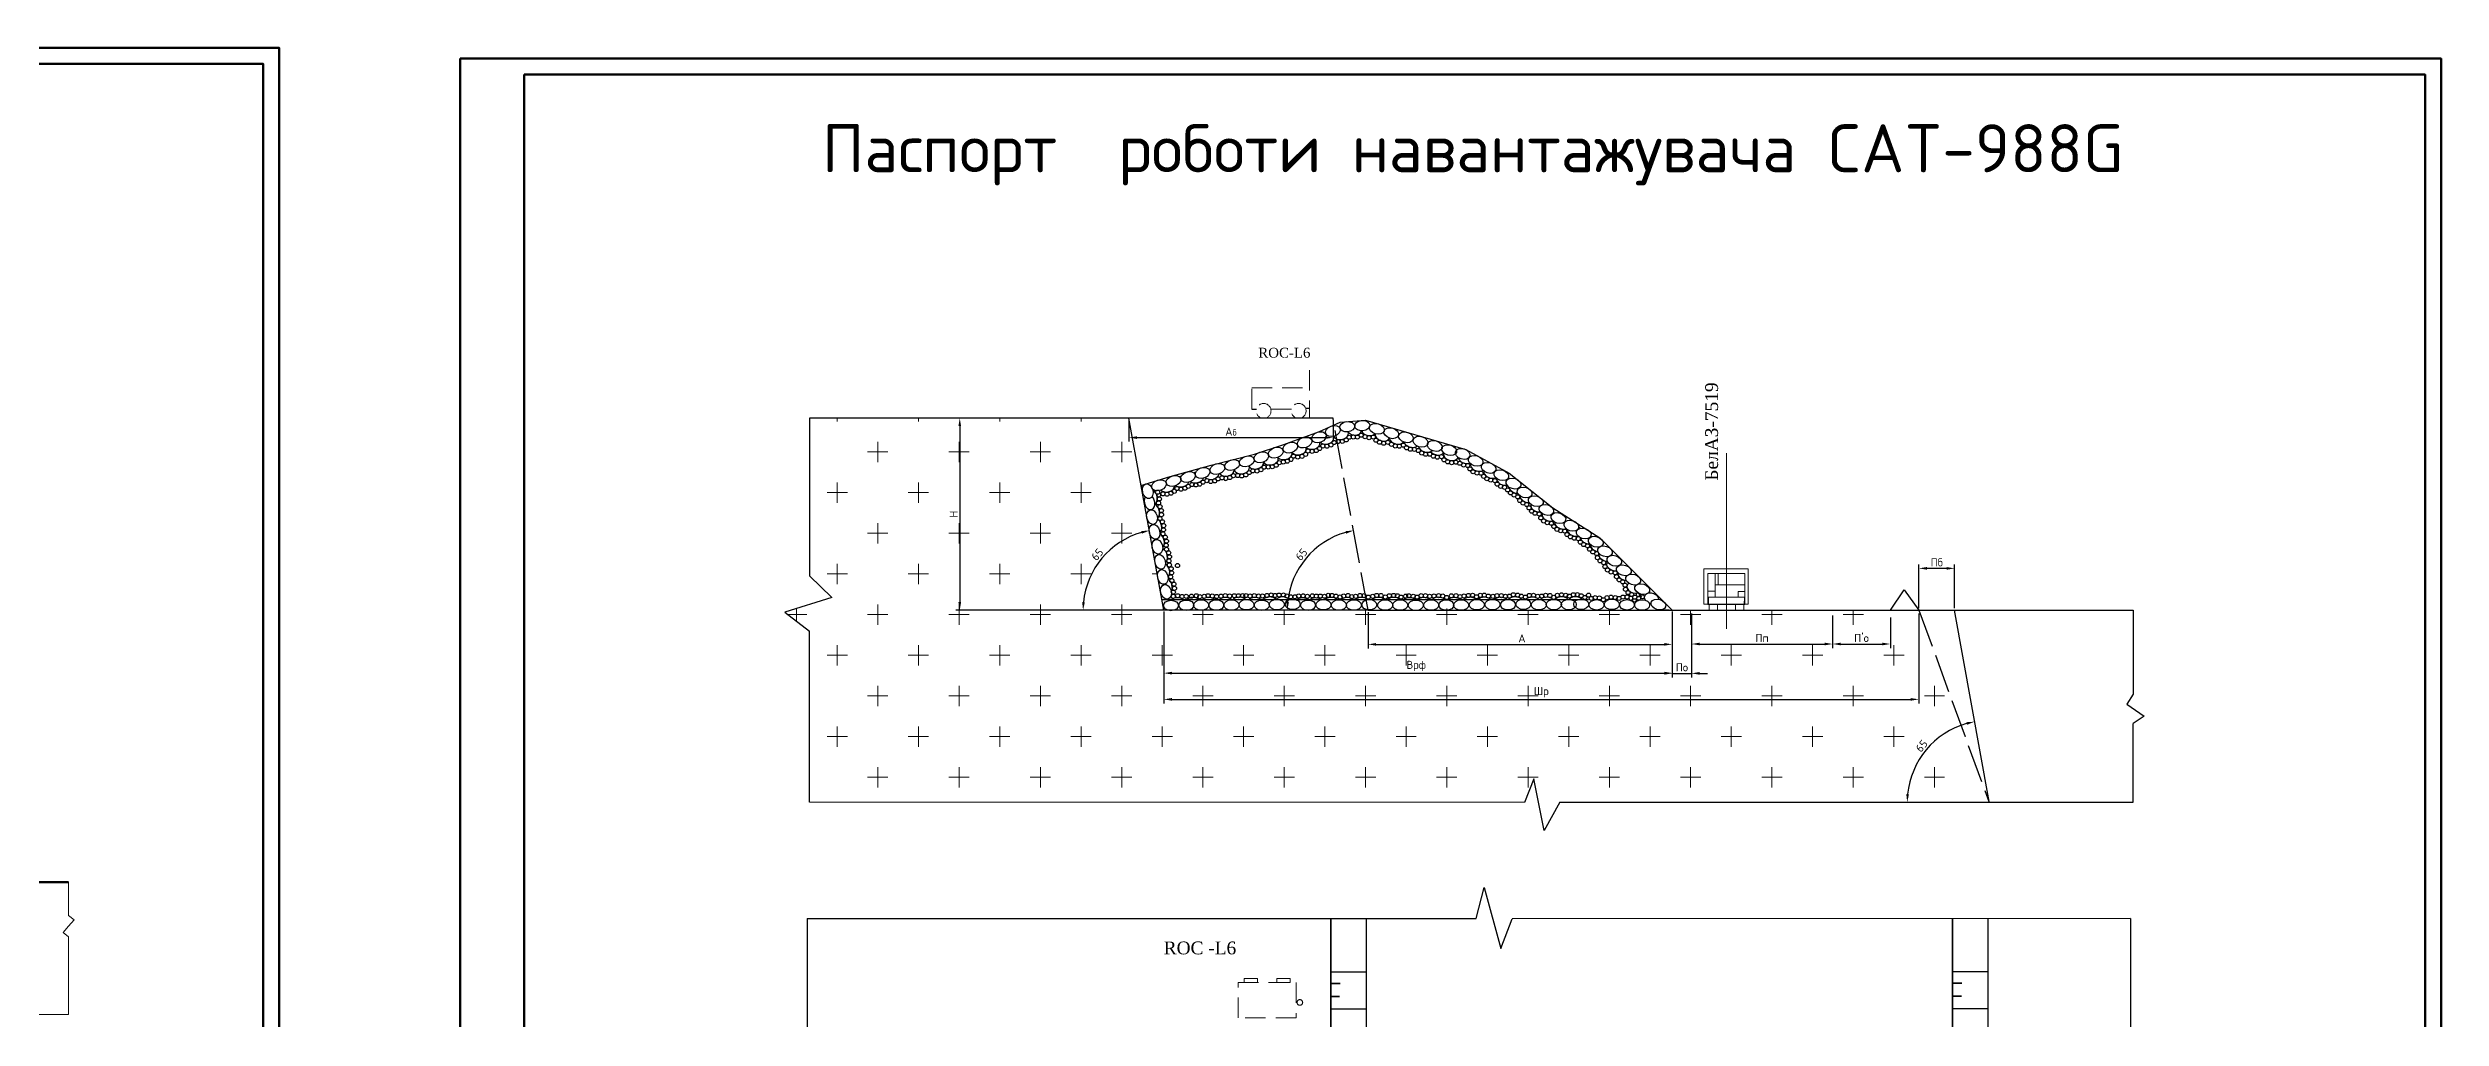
# Model space of a CAD drawing. Header units: millimetres. Extents: x 1400 to 4853, y -623 to 1865.
# Drawn here: x 3700 to 4447, y -71 to 231 of the extents above; entities that cross this region are included whole.
import ezdxf

# ---------------------------------------------------------------- set-up
doc = ezdxf.new("R2010")
doc.units = ezdxf.units.MM
doc.linetypes.add('ACAD_ISO02W100', pattern=[15, 12, -3])
doc.linetypes.add('BORDER2', pattern=[22.225, 6.35, -3.175, 6.35, -3.175, 0, -3.175])
doc.styles.get("Standard").update_dxf_attribs({"font": 'isocpeur.ttf'})
doc.styles.add('стиль2', font='isocteur.ttf')
doc.dimstyles.new('ISO-25', dxfattribs={"dimtxt": 2.5, "dimasz": 2.5, "dimexe": 1.25, "dimexo": 0.625, "dimtad": 1, "dimtxsty": 'Standard', "dimcen": 2.5, "dimadec": 0, "dimazin": 0, "dimtfac": 1, "dimtmove": 0, "dimatfit": 3, "dimfxl": 1, "dimarcsym": 0})

# ---------------------------------------------------------------- blocks, each defined once
blk = doc.blocks.new('*D103')
at = {"color": 0, "lineweight": -2, "transparency": 16777216}
blk.add_line((4111.49, 55.93), (4085.59, 55.93), dxfattribs=at)
blk.add_arc((4112.12, 55.93), 25.28, 106.04663, 174.32436, dxfattribs=at)
at = {"color": 0, "transparency": 16777216}
for points in [[(4105.04, 80.62), (4105.23, 79.81), (4107.57, 80.79)], [(4087.38, 58.4), (4086.55, 58.45), (4086.84, 55.93)]]:
    blk.add_solid(points, dxfattribs=at)
at = {"layer": 'Defpoints', "color": 0, "transparency": 16777216}
for p in [(4101.14, 115.88), (4096.94, 76.13), (4112.12, 55.93), (4112.12, 55.93), (4351.18, 55.9)]:
    blk.add_point(p, dxfattribs=at)
at = {"color": 0, "transparency": 16777216, "insert": (4091.26, 73.31), "char_height": 2.5, "attachment_point": 5, "rotation": 50.1855}
blk.add_mtext('65', dxfattribs=at)
blk = doc.blocks.new('*D104')
at = {"color": 0, "lineweight": -2, "transparency": 16777216}
blk.add_line((4047.7, 55.93), (4021.79, 55.93), dxfattribs=at)
blk.add_arc((4048.32, 55.93), 25.28, 106.04663, 174.33061, dxfattribs=at)
at = {"color": 0, "transparency": 16777216}
for points in [[(4041.24, 80.63), (4041.43, 79.82), (4043.77, 80.79)], [(4023.58, 58.41), (4022.75, 58.45), (4023.04, 55.93)]]:
    blk.add_solid(points, dxfattribs=at)
at = {"layer": 'Defpoints', "color": 0, "transparency": 16777216}
for p in [(4037.34, 115.89), (4033.14, 76.14), (4048.32, 55.93), (4048.32, 55.93), (4287.52, 55.93)]:
    blk.add_point(p, dxfattribs=at)
at = {"color": 0, "transparency": 16777216, "insert": (4027.46, 73.32), "char_height": 2.5, "attachment_point": 5, "rotation": 50.18862}
blk.add_mtext('65', dxfattribs=at)
blk = doc.blocks.new('*D96')
at = {"color": 0, "lineweight": -2, "transparency": 16777216}
for p, q in [((4284.22, 56.56), (4284.22, 70.23)), ((4292.88, 68.98), (4286.72, 68.98)), ((4295.38, 56.52), (4295.38, 70.23))]:
    blk.add_line(p, q, dxfattribs=at)
at = {"color": 0, "transparency": 16777216}
for points in [[(4286.72, 69.4), (4286.72, 68.56), (4284.22, 68.98)], [(4292.88, 69.4), (4292.88, 68.56), (4295.38, 68.98)]]:
    blk.add_solid(points, dxfattribs=at)
at = {"layer": 'Defpoints', "color": 0, "transparency": 16777216}
for p in [(4284.22, 68.98), (4284.22, 55.93), (4295.38, 55.9)]:
    blk.add_point(p, dxfattribs=at)
at = {"color": 0, "transparency": 16777216, "insert": (4289.8, 70.85), "char_height": 2.5, "attachment_point": 5}
blk.add_mtext('Пб', dxfattribs=at)
blk = doc.blocks.new('*D105')
at = {"color": 0, "lineweight": -2, "transparency": 16777216}
blk.add_arc((4306.11, -4.03), 25.54, 105.8432, 174.40465, dxfattribs=at)
at = {"color": 0, "transparency": 16777216}
for points in [[(4299.04, 20.94), (4299.23, 20.13), (4301.57, 21.1)], [(4281.11, -1.56), (4280.28, -1.52), (4280.57, -4.04)]]:
    blk.add_solid(points, dxfattribs=at)
at = {"layer": 'Defpoints', "color": 0, "transparency": 16777216}
for p in [(4295.29, 55.9), (4290.8, 16.41), (4172.05, -4.07), (4306.07, -3.84), (4351.21, -4.02)]:
    blk.add_point(p, dxfattribs=at)
at = {"color": 0, "transparency": 16777216, "insert": (4285.07, 13.54), "char_height": 2.5, "attachment_point": 5, "rotation": 50.12392}
blk.add_mtext('65', dxfattribs=at)
blk = doc.blocks.new('*D106')
at = {"color": 0, "lineweight": -2, "transparency": 16777216}
for p, q in [((4036.72, 115.88), (3983.25, 115.88)), ((3984.5, 113.38), (3984.5, 58.43)), ((4036.72, 55.93), (3983.25, 55.93))]:
    blk.add_line(p, q, dxfattribs=at)
at = {"color": 0, "transparency": 16777216}
for points in [[(3984.09, 113.38), (3984.92, 113.38), (3984.5, 115.88)], [(3984.09, 58.43), (3984.92, 58.43), (3984.5, 55.93)]]:
    blk.add_solid(points, dxfattribs=at)
at = {"layer": 'Defpoints', "color": 0, "transparency": 16777216}
for p in [(4037.34, 115.88), (3984.5, 55.93), (4037.34, 55.93)]:
    blk.add_point(p, dxfattribs=at)
at = {"color": 0, "transparency": 16777216, "insert": (3982.63, 85.91), "char_height": 2.5, "attachment_point": 5, "rotation": 90}
blk.add_mtext('H', dxfattribs=at)
blk = doc.blocks.new('*D97')
at = {"color": 0, "lineweight": -2, "transparency": 16777216}
for p, q in [((4048.29, 55.53), (4048.29, 35.02)), ((4207.16, 55.53), (4207.16, 35.02)), ((4050.79, 36.27), (4204.66, 36.27))]:
    blk.add_line(p, q, dxfattribs=at)
at = {"color": 0, "transparency": 16777216}
for points in [[(4050.79, 36.69), (4050.79, 35.85), (4048.29, 36.27)], [(4204.66, 36.69), (4204.66, 35.85), (4207.16, 36.27)]]:
    blk.add_solid(points, dxfattribs=at)
at = {"layer": 'Defpoints', "color": 0, "transparency": 16777216}
for p in [(4048.29, 56.16), (4207.16, 56.15), (4207.16, 36.27)]:
    blk.add_point(p, dxfattribs=at)
at = {"color": 0, "transparency": 16777216, "insert": (4127.12, 38.52), "char_height": 2.5, "attachment_point": 5}
blk.add_mtext('Врф', dxfattribs=at)
blk = doc.blocks.new('*D98')
at = {"color": 0, "lineweight": -2, "transparency": 16777216}
for p, q in [((4112.12, 55.3), (4112.12, 44)), ((4207.16, 55.53), (4207.16, 44)), ((4114.62, 45.25), (4204.66, 45.25))]:
    blk.add_line(p, q, dxfattribs=at)
at = {"color": 0, "transparency": 16777216}
for points in [[(4114.62, 45.67), (4114.62, 44.84), (4112.12, 45.25)], [(4204.66, 45.67), (4204.66, 44.84), (4207.16, 45.25)]]:
    blk.add_solid(points, dxfattribs=at)
at = {"layer": 'Defpoints', "color": 0, "transparency": 16777216}
for p in [(4112.12, 55.93), (4207.16, 56.15), (4207.16, 45.25)]:
    blk.add_point(p, dxfattribs=at)
at = {"color": 0, "transparency": 16777216, "insert": (4160.18, 47.13), "char_height": 2.5, "attachment_point": 5}
blk.add_mtext('А', dxfattribs=at)
blk = doc.blocks.new('*D99')
at = {"color": 0, "lineweight": -2, "transparency": 16777216}
for p, q in [((4207.16, 54.9), (4207.16, 34.95)), ((4213.17, 54.9), (4213.17, 34.95)), ((4204.66, 36.2), (4202.16, 36.2)), ((4207.16, 36.2), (4213.17, 36.2)), ((4215.67, 36.2), (4218.17, 36.2))]:
    blk.add_line(p, q, dxfattribs=at)
at = {"color": 0, "transparency": 16777216}
for points in [[(4204.66, 36.62), (4204.66, 35.78), (4207.16, 36.2)], [(4215.67, 36.62), (4215.67, 35.78), (4213.17, 36.2)]]:
    blk.add_solid(points, dxfattribs=at)
at = {"layer": 'Defpoints', "color": 0, "transparency": 16777216}
for p in [(4207.16, 55.53), (4213.17, 55.53), (4213.17, 36.2)]:
    blk.add_point(p, dxfattribs=at)
at = {"color": 0, "transparency": 16777216, "insert": (4210.16, 38.08), "char_height": 2.5, "attachment_point": 5}
blk.add_mtext('По', dxfattribs=at)
blk = doc.blocks.new('*D100')
at = {"color": 0, "lineweight": -2, "transparency": 16777216}
for p, q in [((4213.17, 54.28), (4213.17, 44.11)), ((4257.24, 54.28), (4257.24, 44.11)), ((4215.67, 45.36), (4254.74, 45.36))]:
    blk.add_line(p, q, dxfattribs=at)
at = {"color": 0, "transparency": 16777216}
for points in [[(4215.67, 45.78), (4215.67, 44.95), (4213.17, 45.36)], [(4254.74, 45.78), (4254.74, 44.95), (4257.24, 45.36)]]:
    blk.add_solid(points, dxfattribs=at)
at = {"layer": 'Defpoints', "color": 0, "transparency": 16777216}
for p in [(4213.17, 54.9), (4257.24, 54.9), (4257.24, 45.36)]:
    blk.add_point(p, dxfattribs=at)
at = {"color": 0, "transparency": 16777216, "insert": (4235.2, 47.24), "char_height": 2.5, "attachment_point": 5}
blk.add_mtext('Пп', dxfattribs=at)
blk = doc.blocks.new('*D101')
at = {"color": 0, "lineweight": -2, "transparency": 16777216}
for p, q in [((4257.24, 53.65), (4257.24, 44.11)), ((4275.31, 53.65), (4275.31, 44.11)), ((4259.74, 45.36), (4272.81, 45.36))]:
    blk.add_line(p, q, dxfattribs=at)
at = {"color": 0, "transparency": 16777216}
for points in [[(4259.74, 45.78), (4259.74, 44.95), (4257.24, 45.36)], [(4272.81, 45.78), (4272.81, 44.95), (4275.31, 45.36)]]:
    blk.add_solid(points, dxfattribs=at)
at = {"layer": 'Defpoints', "color": 0, "transparency": 16777216}
for p in [(4257.24, 54.28), (4275.31, 54.28), (4275.31, 45.36)]:
    blk.add_point(p, dxfattribs=at)
at = {"color": 0, "transparency": 16777216, "insert": (4266.28, 47.24), "char_height": 2.5, "attachment_point": 5}
blk.add_mtext("П'о", dxfattribs=at)
blk = doc.blocks.new('*D102')
at = {"color": 0, "lineweight": -2, "transparency": 16777216}
for p, q in [((4048.29, 54.91), (4048.29, 26.83)), ((4284.16, 54.91), (4284.16, 26.83)), ((4050.79, 28.08), (4281.66, 28.08))]:
    blk.add_line(p, q, dxfattribs=at)
at = {"color": 0, "transparency": 16777216}
for points in [[(4050.79, 28.49), (4050.79, 27.66), (4048.29, 28.08)], [(4281.66, 28.49), (4281.66, 27.66), (4284.16, 28.08)]]:
    blk.add_solid(points, dxfattribs=at)
at = {"layer": 'Defpoints', "color": 0, "transparency": 16777216}
for p in [(4048.29, 55.53), (4284.16, 55.53), (4284.16, 28.08)]:
    blk.add_point(p, dxfattribs=at)
at = {"color": 0, "transparency": 16777216, "insert": (4166.22, 30.33), "char_height": 2.5, "attachment_point": 5}
blk.add_mtext('Шр', dxfattribs=at)
blk = doc.blocks.new('*D107')
at = {"color": 0, "lineweight": -2, "transparency": 16777216}
for p, q in [((4037.34, 115.26), (4037.34, 108.56)), ((4101.14, 115.26), (4101.14, 108.56)), ((4039.84, 109.81), (4098.64, 109.81))]:
    blk.add_line(p, q, dxfattribs=at)
at = {"color": 0, "transparency": 16777216}
for points in [[(4039.84, 110.22), (4039.84, 109.39), (4037.34, 109.81)], [(4098.64, 110.22), (4098.64, 109.39), (4101.14, 109.81)]]:
    blk.add_solid(points, dxfattribs=at)
at = {"layer": 'Defpoints', "color": 0, "transparency": 16777216}
for p in [(4037.34, 115.88), (4101.14, 115.88), (4101.14, 109.81)]:
    blk.add_point(p, dxfattribs=at)
at = {"color": 0, "transparency": 16777216, "insert": (4069.24, 111.68), "char_height": 2.5, "attachment_point": 5}
blk.add_mtext('А{\\H0.8x;б}', dxfattribs=at)

msp = doc.modelspace()

# ---------------------------------------------------------------- hatches: boundary and pattern name
at = {"lineweight": 9}
h = msp.add_hatch(dxfattribs=at)
h.set_pattern_fill('CROSS', color=256, scale=2)
h.set_pattern_definition([(0, (107.61, -974.17), (12.7, 12.7), [6.35, -19.05]), (90, (110.786, -977.345), (-12.7, 12.7), [6.35, -19.05])])
edge = h.paths.add_edge_path()
edge.add_line((4284.214, 55.9064), (4207.1599, 55.9148))
edge.add_line((4207.1599, 55.9148), (4207.1599, 55.9148))
edge.add_line((4207.1599, 55.9148), (4206.1863, 55.9149))
edge.add_line((4206.1863, 55.9149), (4141.5044, 55.9219))
edge.add_ellipse((4141.2006, 57.5323), major_axis=(2.3626, 0), ratio=0.68731406, start_angle=262.5930817, end_angle=277.3887267, ccw=False)
edge.add_ellipse((4141.2006, 57.5323), major_axis=(2.3626, 0), ratio=0.68731406, start_angle=190.1407328, end_angle=262.5930817)
edge.add_line((4140.8961, 55.922), (4136.8587, 55.9224))
edge.add_ellipse((4136.5492, 57.5323), major_axis=(2.3626, 0), ratio=0.68731406, start_angle=262.4552792, end_angle=277.5265291, ccw=False)
edge.add_ellipse((4136.5492, 57.5323), major_axis=(2.3626, 0), ratio=0.68731406, start_angle=97.0755595, end_angle=262.4552792)
edge.add_line((4136.239, 55.9225), (4132.139, 55.923))
edge.add_ellipse((4131.8239, 57.5323), major_axis=(2.3626, 0), ratio=0.68731406, start_angle=262.3178081, end_angle=277.6640002, ccw=False)
edge.add_ellipse((4131.8239, 57.5323), major_axis=(2.3626, 0), ratio=0.68731406, start_angle=98.3515769, end_angle=262.3178081)
edge.add_line((4131.5081, 55.923), (4127.7954, 55.9234))
edge.add_ellipse((4127.0248, 57.4585), major_axis=(2.3626, 0), ratio=0.68731406, start_angle=250.9463224, end_angle=289.035486, ccw=False)
edge.add_ellipse((4127.0248, 57.4585), major_axis=(2.3626, 0), ratio=0.68731406, start_angle=91.4116621, end_angle=250.9463224)
edge.add_line((4126.2536, 55.9236), (4122.4782, 55.924))
edge.add_ellipse((4122.1519, 57.5323), major_axis=(2.3626, 0), ratio=0.68731406, start_angle=262.0437912, end_angle=277.9380172, ccw=False)
edge.add_ellipse((4122.1519, 57.5323), major_axis=(2.3626, 0), ratio=0.68731406, start_angle=97.0755595, end_angle=262.0437912)
edge.add_line((4121.8249, 55.9241), (4117.7583, 55.9245))
edge.add_ellipse((4117.4267, 57.5323), major_axis=(2.3626, 0), ratio=0.68731406, start_angle=261.9132787, end_angle=278.0685296, ccw=False)
edge.add_ellipse((4117.4267, 57.5323), major_axis=(2.3626, 0), ratio=0.68731406, start_angle=97.0755595, end_angle=261.9132787)
edge.add_line((4117.0943, 55.9246), (4112.1187, 55.9251))
edge.add_line((4112.1187, 55.9251), (4108.0216, 55.9254))
edge.add_ellipse((4107.6808, 57.5323), major_axis=(2.3626, 0), ratio=0.68731406, start_angle=261.6948373, end_angle=278.2933128, ccw=False)
edge.add_ellipse((4107.6808, 57.5323), major_axis=(2.3626, 0), ratio=0.68731406, start_angle=97.0755595, end_angle=261.6948373)
edge.add_line((4107.3395, 55.9255), (4103.2996, 55.9258))
edge.add_ellipse((4102.9555, 57.5323), major_axis=(2.3626, 0), ratio=0.68731406, start_angle=261.61314, end_angle=278.37501, ccw=False)
edge.add_ellipse((4102.9555, 57.5323), major_axis=(2.3626, 0), ratio=0.68731406, start_angle=97.0755595, end_angle=261.61314)
edge.add_line((4102.6109, 55.9258), (4094.1112, 55.9264))
edge.add_ellipse((4093.3281, 57.4585), major_axis=(2.3626, 0), ratio=0.68731406, start_angle=250.6317602, end_angle=289.3563899, ccw=False)
edge.add_ellipse((4093.3281, 57.4585), major_axis=(2.3626, 0), ratio=0.68731406, start_angle=83.1605554, end_angle=250.6317602)
edge.add_line((4092.5446, 55.9265), (4079.6443, 55.9275))
edge.add_ellipse((4078.857, 57.4585), major_axis=(2.3626, 0), ratio=0.68731406, start_angle=250.5225951, end_angle=289.4655549, ccw=False)
edge.add_ellipse((4078.857, 57.4585), major_axis=(2.3626, 0), ratio=0.68731406, start_angle=289.4655549, end_angle=610.5225951)
edge.add_line((4078.0692, 55.9276), (4069.7733, 55.9282))
edge.add_ellipse((4069.4064, 57.5323), major_axis=(2.3626, 0), ratio=0.68731406, start_angle=261.0543872, end_angle=278.9337628, ccw=False)
edge.add_ellipse((4069.4064, 57.5323), major_axis=(2.3626, 0), ratio=0.68731406, start_angle=97.0755595, end_angle=261.0543872)
edge.add_line((4069.0391, 55.9282), (4065.0512, 55.9285))
edge.add_ellipse((4064.6812, 57.5323), major_axis=(2.3626, 0), ratio=0.68731406, start_angle=260.9784493, end_angle=279.0097007, ccw=False)
edge.add_ellipse((4064.6812, 57.5323), major_axis=(2.3626, 0), ratio=0.68731406, start_angle=97.0755595, end_angle=260.9784493)
edge.add_line((4064.3107, 55.9285), (4060.329, 55.9288))
edge.add_ellipse((4059.9559, 57.5323), major_axis=(2.3626, 0), ratio=0.68731406, start_angle=260.9031407, end_angle=279.0850093, ccw=False)
edge.add_ellipse((4059.9559, 57.5323), major_axis=(2.3626, 0), ratio=0.68731406, start_angle=191.377716, end_angle=260.9031407)
edge.add_line((4059.5824, 55.9289), (4056.0986, 55.9291))
edge.add_ellipse((4055.3045, 57.4585), major_axis=(2.3626, 0), ratio=0.68731406, start_angle=250.3461704, end_angle=289.6419796, ccw=False)
edge.add_ellipse((4055.3045, 57.4585), major_axis=(2.3626, 0), ratio=0.68731406, start_angle=11.377716, end_angle=250.3461704)
edge.add_line((4054.5098, 55.9292), (4051.5555, 55.9295))
edge.add_ellipse((4050.509, 57.3853), major_axis=(2.3626, 0), ratio=0.68731406, start_angle=243.6965108, end_angle=296.2916393, ccw=False)
edge.add_ellipse((4050.509, 57.3853), major_axis=(2.3626, 0), ratio=0.68731406, start_angle=296.2916393, end_angle=603.6965108)
edge.add_line((4049.462, 55.9296), (4048.3206, 55.9297))
edge.add_line((4048.3206, 55.9297), (4046.6289, 65.1676))
edge.add_ellipse((4047.9234, 66.3025), major_axis=(0.5732, -2.292), ratio=0.68731406, start_angle=239.90207, end_angle=289.4572084, ccw=False)
edge.add_line((4046.2575, 66.4577), (4043.8635, 79.7289))
edge.add_ellipse((4045.3516, 80.3795), major_axis=(0.5732, -2.292), ratio=0.68731406, start_angle=240.4017768, end_angle=288.9575016, ccw=False)
edge.add_line((4043.6862, 80.528), (4037.3421, 115.881))
edge.add_line((4037.3421, 115.881), (3937.5422, 115.881))
edge.add_line((3937.5422, 115.881), (3937.5422, 66.6089))
edge.add_line((3937.5422, 66.6089), (3944.5006, 59.9036))
edge.add_line((3944.5006, 59.9036), (3929.796, 55.2614))
edge.add_line((3929.796, 55.2614), (3937.5422, 49.3298))
edge.add_line((3937.5422, 49.3298), (3937.5422, -4.0714))
edge.add_line((3937.5422, -4.0714), (4161.0207, -4.1098))
edge.add_line((4161.0207, -4.1098), (4163.8824, 3.2466))
edge.add_line((4163.8824, 3.2466), (4167.1529, -12.8966))
edge.add_line((4167.1529, -12.8966), (4172.0454, -4.0714))
edge.add_line((4172.0454, -4.0714), (4306.1087, -4.0331))
edge.add_line((4306.1087, -4.0331), (4306.0736, -3.839))
edge.add_line((4306.0736, -3.839), (4284.214, 55.9064))
h.paths.add_polyline_path([(4027.3784, 69.1942), (4031.5602, 74.2113), (4027.6028, 77.5098), (4023.421, 72.4926)], flags=24)
h.paths.add_polyline_path([(4284.9825, 9.4197), (4289.1699, 14.4321), (4285.2163, 17.735), (4281.0288, 12.7226)], flags=24)
h.paths.add_polyline_path([(3985.1993, 83.2187), (3985.1993, 88.3534), (3980.0475, 88.3534), (3980.0475, 83.2187)], flags=24)
h.paths.add_polyline_path([(4124.6183, 35.5722), (4129.753, 35.5722), (4129.753, 40.724), (4124.6183, 40.724)], flags=24)
h.paths.add_polyline_path([(4157.6449, 44.5143), (4162.7796, 44.5143), (4162.7796, 49.666), (4157.6449, 49.666)], flags=24)
h.paths.add_polyline_path([(4206.9916, 35.9561), (4213.0966, 35.9561), (4213.0966, 41.1079), (4206.9916, 41.1079)], flags=24)
h.paths.add_polyline_path([(4232.7664, 44.6237), (4237.9011, 44.6237), (4237.9011, 49.7755), (4232.7664, 49.7755)], flags=24)
h.paths.add_polyline_path([(4263.2705, 45.1182), (4269.3755, 45.1182), (4269.3755, 50.27), (4263.2705, 50.27)], flags=24)
h.paths.add_polyline_path([(4162.2029, 27.8303), (4170.2503, 27.8303), (4170.2503, 32.9821), (4162.2029, 32.9821)], flags=24)

# ---------------------------------------------------------------- linework, layer by layer
at = {"color": 7, "linetype": 'BORDER2', "lineweight": 9}
for p, q in [((4093.7766, 130.8849), (4093.7766, 115.7506)), ((4075.7489, 125.3233), (4093.7766, 125.3233)), ((4075.7489, 118.7192), (4075.7489, 125.3233)), ((4088.1458, 118.7192), (4081.6948, 118.7192))]:
    msp.add_line(p, q, dxfattribs=at)
at = {"color": 7, "lineweight": 9}
for p, q in [((4224.0737, 50.0695), (4224.0737, 104.947)), ((4220.5804, 67.3545), (4220.5804, 59.9508)), ((4221.4943, 67.3792), (4221.4943, 63.8995)), ((4197.6143, 59.9739), (4196.0848, 61.6759)), ((4218.4808, 61.8511), (4220.7039, 61.8511)), ((4220.5557, 63.8254), (4229.8229, 63.8254)), ((4227.77, 60.1139), (4227.77, 61.7706)), ((4227.77, 61.7706), (4229.8229, 61.7706))]:
    msp.add_line(p, q, dxfattribs=at)
at = {"color": 0, "lineweight": 60}
msp.add_line((3706.0283, -29.0417), (3639.843, -29.0416), dxfattribs=at)
at = {"color": 0, "lineweight": 20}
for p, q in [((3706.0283, -39.3643), (3706.0283, -29.0417)), ((3704.2942, -44.6744), (3706.0283, -42.7044)), ((3706.0283, -46.0446), (3704.2942, -44.6744)), ((3706.0283, -39.3643), (3707.7624, -40.7344)), ((3707.7624, -40.7344), (3706.0283, -42.7044)), ((3706.0283, -70.2759), (3706.0283, -46.0446)), ((3706.0283, -70.2759), (3482.9955, -70.2759))]:
    msp.add_line(p, q, dxfattribs=at)
at = {"lineweight": 50}
for points in [[(3152.8547, 231.4861), (3771.8547, 231.4861), (3771.8547, -619.5139), (3152.8547, -619.5139)], [(3172.8547, 226.4861), (3766.8547, 226.4861), (3766.8547, -614.5139), (3172.8547, -614.5139)], [(3828.4115, 228.1304), (4447.4115, 228.1304), (4447.4115, -622.8696), (3828.4115, -622.8696)], [(3848.4115, 223.1304), (4442.4115, 223.1304), (4442.4115, -617.8696), (3848.4115, -617.8696)]]:
    msp.add_lwpolyline(points, close=True, dxfattribs=at)
at = {"color": 7}
for points in [[(4037.3421, 115.881), (3937.5422, 115.881), (3937.5422, 66.6089)], [(4101.1393, 115.881), (4037.1393, 115.881)], [(4048.3203, 55.9315), (4037.3409, 115.8874)], [(4041.0893, 94.8743), (4050.2127, 97.6502), (4063.1044, 101.2192), (4076.5911, 104.6644), (4085.4382, 107.5168), (4085.4382, 107.5168), (4096.9414, 111.7281), (4103.3696, 114.6753), (4111.3204, 115.2971), (4142.6089, 106.0975), (4156.1907, 98.6563), (4169.8079, 87.8328), (4184.5103, 78.5633), (4207.1599, 55.9148)], [(4075.7489, 118.7192), (4077.1906, 118.7192)], [(4093.7841, 118.8679), (4092.6253, 118.8679)], [(4101.1393, 115.881), (4101.1393, 115.881)], [(4041.1837, 94.903), (4041.4507, 93.5395)], [(4041.4507, 93.5395), (4041.7269, 92.0102)], [(3937.5422, 66.6089), (3944.5006, 59.9036), (3929.796, 55.2614), (3937.5422, 49.3298)], [(4275.313, 55.9307), (4279.6111, 62.273), (4284.2051, 55.9307)], [(4112.1187, 55.9251), (4023.0445, 55.9315)], [(4180.9969, 59.1438), (4047.7471, 59.1438)], [(4112.1187, 55.9251), (4351.1835, 55.8991)], [(4206.1863, 55.9149), (4204.5285, 55.9062)], [(4206.1863, 55.9149), (4207.1599, 55.9148)], [(4295.2911, 55.8991), (4306.0736, -3.839)], [(4351.1835, 55.8991), (4351.1835, 29.6528)], [(3937.5422, -4.0714), (3937.5422, 49.3298)], [(4351.1835, 29.6528), (4349.224, 26.5302), (4354.6563, 22.8645), (4351.2132, 20.5565)], [(4351.2132, -4.0203), (4351.2132, 20.5565)], [(4172.0454, -4.0714), (4167.1529, -12.8966), (4163.8824, 3.2466), (4161.0207, -4.1098), (3937.5422, -4.0714)], [(4172.0454, -4.0714), (4351.2132, -4.0203)], [(4145.8682, -40.3218), (4148.4146, -30.6481), (4153.5637, -49.6946), (4157.1681, -40.4287)], [(3936.8619, -40.3539), (4145.8682, -40.3218)], [(3936.8619, -40.3539), (3936.9772, -212.0064)], [(4111.4718, -40.3539), (4111.4716, -136.1632)], [(4350.338, -40.3539), (4157.1681, -40.4287)], [(4305.7686, -40.3539), (4305.7686, -520.2817)], [(4350.338, -40.3539), (4350.4482, -214.7125)], [(4100.4904, -56.9933), (4111.4397, -56.9933)], [(4294.7999, -56.8745), (4305.7493, -56.8745)], [(4100.4904, -68.5235), (4111.4397, -68.5235)], [(4294.7999, -68.4047), (4305.7493, -68.4047)]]:
    msp.add_lwpolyline(points, dxfattribs=at)
at = {"color": 7, "linetype": 'ACAD_ISO02W100'}
for points in [[(4112.1187, 55.9251), (4101.1393, 115.881)], [(4284.2051, 55.9307), (4306.0736, -3.839)]]:
    msp.add_lwpolyline(points, dxfattribs=at)
at = {"color": 7, "lineweight": 9}
for points in [[(4217.0448, 68.8223), (4230.8256, 68.8223), (4230.8256, 57.7858), (4217.0448, 57.7858)], [(4218.2674, 67.3818), (4229.861, 67.3818), (4229.861, 57.717), (4218.2674, 57.717)], [(4218.4807, 59.991), (4229.6861, 59.991), (4229.6472, 57.717), (4218.4807, 57.717)], [(4218.7197, 57.7242), (4221.2617, 57.7242), (4221.2617, 55.9288), (4218.7197, 55.9288)], [(4226.9473, 57.7242), (4229.4892, 57.7242), (4229.4892, 55.9288), (4226.9473, 55.9288)]]:
    msp.add_lwpolyline(points, close=True, dxfattribs=at)
at = {"color": 7, "const_width": 0.5}
for points in [[(4100.4767, -148.0587), (4100.4889, -40.3998)], [(4294.7461, -40.3539), (4294.7461, -520.2847)], [(4100.4904, -60.6421), (4103.4102, -60.6421)], [(4100.4904, -64.7287), (4103.2642, -64.7287)], [(4294.7999, -60.5233), (4297.7197, -60.5233)], [(4294.7999, -64.61), (4297.5737, -64.61)]]:
    msp.add_lwpolyline(points, dxfattribs=at)
at = {"color": 7, "linetype": 'BORDER2', "lineweight": 9}
for points in [[(4073.397, -60.2797), (4077.5686, -60.2797), (4077.5686, -59.1141), (4073.397, -59.1141)], [(4083.5431, -60.2797), (4087.7146, -60.2797), (4087.7146, -59.1141), (4083.5431, -59.1141)], [(4071.4591, -60.3415), (4089.6049, -60.3415), (4089.6049, -71.4078), (4071.4591, -71.4078)]]:
    msp.add_lwpolyline(points, close=True, dxfattribs=at)
for centre, radius in [((4079.4378, 118.1536), 2.3267), ((4090.4027, 118.1536), 2.3267), ((4090.7738, -66.5671), 0.8841)]:
    msp.add_circle(centre, radius, dxfattribs=at)
at = {"color": 7}
for centre in [(4092.5653, 104.5768), (4093.3316, 105.615), (4094.6121, 105.5142), (4095.8624, 105.7562), (4096.9513, 106.4215), (4097.9698, 107.1987), (4099.2544, 107.1478), (4100.4754, 107.4912), (4101.5056, 108.2668), (4102.752, 108.5974), (4104.0366, 108.6228), (4105.2321, 109.0806), (4106.1987, 109.9198), (4107.4819, 110.0155), (4108.7654, 109.9674), (4109.9365, 110.5769), (4111.1558, 110.0957), (4112.4072, 109.807), (4113.7067, 109.9674), (4114.541, 108.989), (4115.68, 108.3635), (4116.9475, 108.0427), (4118.2652, 108.3154), (4119.4043, 107.6898), (4120.5915, 107.1926), (4121.8749, 107.1285), (4123.1424, 107.4493), (4124.121, 106.6313), (4125.3243, 106.1822), (4126.5756, 106.1501), (4127.827, 105.7652), (4128.8698, 104.9953), (4130.0891, 104.6104), (4131.355, 104.6508), (4065.2026, 96.9178), (4066.4475, 97.2438), (4068.8781, 97.3327), (4070.0341, 97.9253), (4071.3358, 97.9913), (4072.621, 97.8453), (4073.8771, 98.1519), (4074.9433, 98.8819), (4076.0957, 99.4222), (4077.3663, 99.393), (4078.6077, 99.7872), (4079.6155, 100.5903), (4080.8861, 100.6341), (4082.1714, 100.7071), (4083.369, 101.1743), (4084.3329, 101.992), (4085.6061, 102.1847), (4086.8922, 102.4579), (4088.7971, 104.0008), (4090.0956, 103.7313), (4091.4365, 103.9645), (4132.5037, 104.0287), (4133.7641, 103.7097), (4135.0245, 103.8692), (4135.8063, 102.8803), (4136.9391, 102.2582), (4138.2154, 101.9711), (4139.5078, 102.1306), (4140.7522, 101.7957), (4141.9488, 101.2534), (4143.2092, 101.0938), (4143.9587, 100.0265), (4144.8841, 99.1492), (4146.1126, 98.7505), (4147.4049, 98.6867), (4148.2027, 97.7137), (4149.2078, 96.964), (4046.3539, 92.755), (4046.6203, 89.4116), (4046.8868, 90.6689), (4047.982, 92.2615), (4049.2488, 92.156), (4050.4892, 92.4726), (4051.5184, 93.0267), (4052.3894, 93.9237), (4053.6298, 93.7126), (4054.8438, 94.0029), (4055.8994, 94.5833), (4057.0606, 95.1374), (4058.2746, 95.0319), (4059.4622, 95.2693), (4060.4897, 95.9103), (4061.7346, 96.3548), (4062.8906, 96.1177), (4064.1355, 96.2955), (4150.4203, 96.5493), (4151.6967, 96.3579), (4152.4306, 95.2892), (4153.4996, 94.6034), (4154.7371, 94.2753), (4155.7104, 93.4777), (4156.6198, 92.5526), (4157.7047, 91.8987), (4158.8694, 91.3085), (4159.4916, 90.176), (4160.4808, 89.3785), (4047.0466, 84.5237), (4047.0573, 88.2288), (4047.5049, 87.0248), (4047.5262, 85.7356), (4047.8246, 83.5221), (4048.2403, 82.2967), (4161.6774, 88.916), (4162.4113, 87.8632), (4163.1931, 86.8287), (4164.2738, 86.1907), (4165.5501, 85.9355), (4166.0766, 84.7392), (4166.9701, 83.7822), (4168.1029, 83.224), (4169.3633, 83.0645), (4170.1451, 82.0436), (4047.9845, 79.7566), (4048.1764, 81.0181), (4048.7412, 78.7124), (4049.0077, 76.2045), (4049.093, 77.4764), (4049.1143, 74.9259), (4171.1183, 81.1823), (4172.2989, 80.7198), (4173.5434, 80.6241), (4174.2454, 79.5554), (4175.3139, 78.8384), (4176.5137, 78.4045), (4177.7645, 78.2514), (4178.4027, 77.1796), (4179.4493, 76.414), (4180.6491, 76.0056), (4181.3526, 74.9515), (4049.7751, 73.8284), (4049.8603, 71.3138), (4050.0095, 70.0479), (4050.0415, 72.5925), (4050.5744, 68.8651), (4050.7343, 67.5865), (4052.534, 69.8544), (4182.3202, 74.1275), (4183.5029, 73.59), (4183.7716, 72.3361), (4184.5959, 71.3329), (4185.7427, 70.7596), (4186.1369, 69.5414), (4186.9113, 68.4847), (4188.0282, 67.8377), (4189.2997, 67.5976), (4050.4185, 66.336), (4050.7844, 65.1616), (4051.2203, 60.2541), (4051.2273, 61.5611), (4051.4199, 64.0448), (4051.5932, 62.7548), (4052.6019, 60.4267), (4053.9259, 60.1965), (4055.2499, 60.2541), (4056.9193, 60.3116), (4058.416, 60.4267), (4059.5097, 60.139), (4060.8913, 60.2541), (4062.1002, 60.4267), (4063.4242, 60.3692), (4064.7482, 60.1965), (4066.1298, 60.3116), (4067.4538, 60.4843), (4068.8354, 60.3692), (4070.2745, 60.4267), (4071.5985, 60.4267), (4072.865, 60.4843), (4073.9587, 60.4843), (4075.1676, 60.3692), (4076.5492, 60.4843), (4077.8655, 60.3653), (4079.0908, 60.3653), (4080.5431, 60.5014), (4081.8138, 60.6829), (4083.0392, 60.5014), (4084.2646, 60.6376), (4085.6715, 60.6829), (4086.7607, 60.3653), (4087.9406, 60.0931), (4089.2114, 60.0931), (4090.4367, 60.3653), (4091.7982, 60.4107), (4093.1144, 60.2292), (4094.7028, 60.4107), (4095.9282, 60.32), (4097.1535, 60.32), (4098.4712, 60.2746), (4099.6512, 60.5468), (4100.7824, 60.5226), (4102.0886, 60.2997), (4103.331, 60.0449), (4104.4779, 60.3634), (4105.784, 60.4908), (4106.9946, 60.1405), (4108.2052, 60.236), (4109.6069, 60.4908), (4110.8493, 60.459), (4112.1554, 59.9812), (4113.5572, 60.236), (4114.7677, 60.5226), (4116.1376, 60.4908), (4117.4756, 60.0449), (4118.7499, 60.4271), (4120.0872, 60.5226), (4121.2659, 60.4271), (4122.4128, 60.0131), (4123.8145, 60.2997), (4124.8339, 60.4271), (4126.2038, 60.2679), (4127.4144, 60.0131), (4128.6887, 60.459), (4130.0267, 60.459), (4131.3328, 60.236), (4132.7027, 60.3634), (4134.1362, 60.459), (4135.4105, 60.3634), (4136.653, 59.8857), (4138.1184, 60.3953), (4139.552, 60.459), (4140.7944, 60.1723), (4142.1005, 60.3634), (4143.4704, 60.5226), (4144.7447, 60.5863), (4145.9727, 60.1086), (4147.1514, 60.5545), (4148.3938, 60.6182), (4149.7, 60.3316), (4151.1017, 60.236), (4152.3441, 60.459), (4153.7458, 60.459), (4155.0201, 60.2679), (4156.2625, 60.2997), (4157.4731, 60.7456), (4158.843, 60.6182), (4159.9898, 60.2997), (4161.2641, 60.0131), (4162.5052, 60.5226), (4163.7795, 60.5863), (4165.1175, 60.236), (4166.36, 60.3316), (4167.5705, 60.5545), (4168.9085, 60.4908), (4170.1191, 59.9175), (4171.266, 60.5545), (4172.5403, 60.7137), (4173.8464, 60.5863), (4174.9933, 60.3316), (4176.2675, 60.7456), (4177.51, 60.7774), (4178.6887, 60.4271), (4179.8355, 59.8857), (4180.9917, 60.6019), (4181.8456, 59.5964), (4183.0562, 59.8194), (4184.3942, 59.7557), (4186.7516, 59.8194), (4188.0259, 59.9786), (4189.332, 59.8512), (4189.7376, 66.383), (4190.4789, 59.5964), (4190.557, 65.4085), (4191.673, 64.7729), (4191.7532, 60.0105), (4192.4119, 63.7207), (4192.539, 62.4355), (4192.9956, 60.0423), (4193.3443, 61.4187), (4194.4886, 60.7973), (4195.4351, 60.0064), (4196.6615, 59.6628), (4197.8144, 60.0896), (4185.6048, 59.1824)]:
    msp.add_circle(centre, 0.6436, dxfattribs=at)
for centre, start, end in [((4067.6035, 97.0956), 197.8118324, 147.5801963), ((4088.0335, 103.0445), 69.4520967, 33.3304401), ((4046.6949, 91.9368), 159.0996489, 66.1543408), ((4194.1743, 59.692), 100.9106312, 47.3471886), ((4196.4907, 60.8153), 137.7232432, 15.6919975), ((4195.3212, 59.1506), 130.2962336, 34.5447922)]:
    msp.add_arc(centre, 0.6436, start, end, dxfattribs=at)
for centre, major_axis in [((4101.0918, 111.8353), (2.2355, 0.7644)), ((4105.5635, 113.1931), (2.349, 0.2534)), ((4110.2827, 113.5608), (2.349, 0.2534)), ((4114.8322, 112.5543), (-2.2589, 0.6922)), ((4119.3368, 111.1757), (-2.2589, 0.6922)), ((4078.7578, 103.6853), (2.2355, 0.7644)), ((4083.2597, 105.131), (2.2355, 0.7644)), ((4087.7889, 106.6858), (2.2355, 0.7644)), ((4092.2632, 108.2768), (2.2355, 0.7644)), ((4096.7678, 109.9311), (2.2355, 0.7644)), ((4123.9153, 109.8972), (-2.2589, 0.6922)), ((4128.475, 108.5248), (-2.2589, 0.6922)), ((4132.9368, 107.2013), (-2.2589, 0.6922)), ((4137.4475, 105.8779), (-2.2589, 0.6922)), ((4141.6641, 104.7015), (-2.2589, 0.6922)), ((4051.3126, 96.2741), (2.2355, 0.7644)), ((4055.8418, 97.5288), (2.2355, 0.7644)), ((4060.407, 98.7836), (2.2355, 0.7644)), ((4065.018, 100.0383), (2.2355, 0.7644)), ((4069.6018, 101.2385), (2.2355, 0.7644)), ((4074.2013, 102.4033), (2.2355, 0.7644)), ((4145.7336, 102.5447), (-2.2589, 0.6922)), ((4149.754, 100.339), (-2.2589, 0.6922)), ((4153.7254, 98.0842), (-2.2589, 0.6922)), ((4157.5498, 95.4373), (-2.2589, 0.6922)), ((4043.2298, 93.1066), (0.5732, -2.292)), ((4046.7834, 94.9375), (2.2355, 0.7644)), ((4161.0015, 92.6671), (-2.2589, 0.6922)), ((4164.4985, 89.9479), (-2.2589, 0.6922)), ((4044.58, 85.0075), (0.5732, -2.292)), ((4045.3516, 80.3795), (0.5732, -2.292)), ((4167.8229, 87.2287), (-2.2589, 0.6922)), ((4171.579, 84.6822), (-2.2589, 0.6922)), ((4175.6254, 82.3003), (-2.2589, 0.6922)), ((4046.2517, 75.7514), (0.5732, -2.292)), ((4179.492, 79.8503), (-2.2589, 0.6922)), ((4183.2496, 77.2914), (-2.2589, 0.6922)), ((4186.136, 74.297), (-2.2589, 0.6922)), ((4047.0875, 70.9948), (0.5732, -2.292)), ((4047.9234, 66.3025), (0.5732, -2.292)), ((4189.0223, 71.357), (-2.2589, 0.6922)), ((4192.0176, 68.3625), (-2.2589, 0.6922)), ((4194.931, 65.4769), (-2.2589, 0.6922)), ((4048.9521, 61.6745), (0.5732, -2.292)), ((4197.7629, 62.4825), (-2.2589, 0.6922)), ((4050.509, 57.3853), (2.3626, 0)), ((4055.3045, 57.4585), (2.3626, 0)), ((4059.9559, 57.5323), (2.3626, 0)), ((4064.6812, 57.5323), (2.3626, 0)), ((4069.4064, 57.5323), (2.3626, 0)), ((4074.1317, 57.6061), (2.3626, 0)), ((4078.857, 57.4585), (2.3626, 0)), ((4083.5822, 57.6799), (2.3626, 0)), ((4088.529, 57.7538), (2.3626, 0)), ((4093.3281, 57.4585), (2.3626, 0)), ((4098.1272, 57.6061), (2.3626, 0)), ((4102.9555, 57.5323), (2.3626, 0)), ((4107.6808, 57.5323), (2.3626, 0)), ((4112.4799, 57.6061), (2.3626, 0)), ((4117.4267, 57.5323), (2.3626, 0)), ((4122.1519, 57.5323), (2.3626, 0)), ((4127.0248, 57.4585), (2.3626, 0)), ((4131.8239, 57.5323), (2.3626, 0)), ((4136.5492, 57.5323), (2.3626, 0)), ((4141.2006, 57.5323), (2.3626, 0)), ((4146.0733, 57.6061), (2.3626, 0)), ((4150.9463, 57.6799), (2.3626, 0)), ((4155.8192, 57.6061), (2.3626, 0)), ((4160.6183, 57.7538), (2.3626, 0)), ((4165.4174, 57.6061), (2.3626, 0)), ((4170.1427, 57.6799), (2.3626, 0)), ((4174.7941, 57.6799), (2.3626, 0)), ((4178.7072, 57.7538), (2.3626, 0)), ((4183.5089, 57.5833), (2.3626, 0)), ((4188.2318, 57.7121), (2.3626, 0)), ((4192.9975, 57.5833), (2.3626, 0)), ((4197.7203, 57.5404), (2.3626, 0)), ((4202.8276, 57.6914), (-2.2589, 0.6922))]:
    msp.add_ellipse(centre, major_axis=major_axis, ratio=0.68731406, dxfattribs=at)
for centre, major_axis, start_param, end_param in [((4103.5932, 110.8551), (-2.3193, -0.4504), 4.67276569, 4.67760746), ((4107.6335, 112.2994), (-2.2589, 0.6922), 4.75291908, 4.87504658), ((4112.1768, 112.1296), (-2.2589, 0.6922), 4.65352343, 4.71881678), ((4086.0143, 104.5726), (-2.3193, -0.4504), 6.60524122, 9.50243947), ((4086.0143, 104.5726), (-2.3193, -0.4504), 4.79916706, 4.8432434), ((4090.4727, 106.0583), (-2.3193, -0.4504), 6.5807524, 9.56058811), ((4090.4727, 106.0583), (-2.3193, -0.4504), 4.78410547, 4.80164369), ((4094.7613, 107.7988), (-2.3193, -0.4504), 6.70533674, 9.47255899), ((4094.7613, 107.7988), (-2.3193, -0.4504), 4.70033366, 4.76745371), ((4099.0923, 109.4118), (-2.3193, -0.4504), 6.71284017, 9.64785382), ((4099.0923, 109.4118), (-2.3193, -0.4504), 4.67307498, 4.69087511), ((4103.5932, 110.8551), (-2.3193, -0.4504), 6.40519238, 9.60782985), ((4107.6335, 112.2994), (-2.2589, 0.6922), 7.13655283, 9.62499413), ((4112.1768, 112.1296), (-2.2589, 0.6922), 6.82153771, 9.15229455), ((4116.5928, 110.4316), (-2.2589, 0.6922), 6.35087562, 9.35813772), ((4116.5928, 110.4316), (-2.2589, 0.6922), 4.69037438, 4.69195663), ((4121.0155, 109.4378), (-2.2589, 0.6922), 6.56432709, 9.22651718), ((4121.0155, 109.4378), (-2.2589, 0.6922), 4.57588935, 4.64646995), ((4125.6013, 108.4405), (-2.2589, 0.6922), 6.74547751, 9.00967207), ((4130.1393, 106.9282), (-2.2589, 0.6922), 0.36650061, 2.81281067), ((4130.1393, 106.9282), (-2.2589, 0.6922), 4.56003823, 4.65026855), ((4133.5628, 106.0527), (-2.2589, 0.6922), 7.07613372, 9.23106455), ((4133.5628, 106.0527), (-2.2589, 0.6922), 4.0531939, 4.10546385), ((4137.9416, 104.3017), (-2.2589, 0.6922), 6.24146278, 9.44237827), ((4137.9416, 104.3017), (-2.2589, 0.6922), 4.06421912, 4.23774883), ((4053.7763, 96.0378), (-2.3193, -0.4504), 4.6319524, 4.83645526), ((4058.4021, 97.325), (-2.3193, -0.4504), 4.65339677, 4.88073142), ((4063.2187, 98.4216), (-2.3193, -0.4504), 6.70152843, 9.19888025), ((4063.2187, 98.4216), (-2.3193, -0.4504), 4.77387147, 4.91363067), ((4067.9399, 99.3751), (-2.3193, -0.4504), 6.50888491, 9.38056251), ((4067.9399, 99.3751), (-2.3193, -0.4504), 4.85399791, 4.88806094), ((4072.6588, 100.1578), (-2.3193, -0.4504), 6.23931081, 9.62680434), ((4072.6588, 100.1578), (-2.3193, -0.4504), 4.88248736, 4.91075627), ((4077.0975, 101.6436), (-2.3193, -0.4504), 6.4605018, 9.48484556), ((4077.0975, 101.6436), (-2.3193, -0.4504), 4.85173959, 4.86354903), ((4081.6833, 102.9171), (-2.3193, -0.4504), 6.44913433, 9.60151553), ((4081.6833, 102.9171), (-2.3193, -0.4504), 4.87259597, 4.87435282), ((4142.5084, 103.4261), (-2.2589, 0.6922), 0.29520042, 2.40187089), ((4146.4095, 100.9853), (-2.2589, 0.6922), 0.05065692, 2.53672364), ((4150.5494, 98.8362), (-2.2589, 0.6922), 0.13494425, 2.42974162), ((4043.8084, 89.6356), (0.5732, -2.292), 3.75242392, 8.58215046), ((4044.5714, 91.1316), (0.5732, -2.292), 6.50377416, 8.91203229), ((4049.2935, 94.4645), (-2.3193, -0.4504), 6.70585486, 9.27659341), ((4049.2935, 94.4645), (-2.3193, -0.4504), 4.69257437, 4.77333758), ((4053.7763, 96.0378), (-2.3193, -0.4504), 6.85583279, 9.06760773), ((4058.4021, 97.325), (-2.3193, -0.4504), 6.85149743, 9.05610382), ((4154.5816, 96.6084), (-2.2589, 0.6922), 0.17703051, 2.20139881), ((4158.4296, 94.0615), (-2.2589, 0.6922), 0.24783863, 1.96962239), ((4161.9061, 91.2226), (-2.2589, 0.6922), 0.21657655, 2.00935161), ((4045.2516, 86.693), (0.5732, -2.292), 6.57692484, 8.91203229), ((4045.951, 82.1529), (0.5732, -2.292), 6.6286365, 8.91203229), ((4165.2234, 88.2777), (-2.2589, 0.6922), 0.01372369, 2.08386008), ((4168.7796, 85.3914), (-2.2589, 0.6922), 0.01379054, 2.30091432), ((4172.6651, 82.9583), (-2.2589, 0.6922), 0.12195562, 2.38462455), ((4046.8002, 77.4336), (0.5732, -2.292), 6.67036995, 8.91203229), ((4047.7243, 72.8142), (0.5732, -2.292), 6.59944191, 8.91203229), ((4176.6359, 80.696), (-2.2589, 0.6922), 0.16400955, 2.26664361), ((4176.6359, 80.696), (-2.2589, 0.6922), 4.04412773, 4.32404534), ((4180.7349, 78.3483), (-2.2589, 0.6922), 0.30953572, 2.04451095), ((4183.8518, 75.9152), (-2.2589, 0.6922), 0.11376909, 1.79683471), ((4048.4236, 68.1902), (0.5732, -2.292), 6.6951576, 8.87667372), ((4186.499, 72.8845), (-2.2589, 0.6922), 6.25258277, 8.20306087), ((4188.9327, 69.9392), (-2.2589, 0.6922), 5.99998115, 8.44329767), ((4192.4766, 66.9085), (-2.2589, 0.6922), 0.0001123, 1.90853725), ((4188.9327, 69.9392), (-2.2589, 0.6922), 9.90231815, 10.03310682), ((4049.2479, 63.446), (0.5732, -2.292), 6.8643433, 8.87249524), ((4052.4884, 58.2022), (2.3626, 0), 6.86471559, 8.89391487), ((4057.405, 58.2835), (2.3626, 0), 6.86471559, 8.89391487), ((4062.3216, 58.2835), (2.3626, 0), 6.86471559, 8.89391487), ((4067.5028, 58.2538), (2.3626, 0), 6.86471559, 8.89391487), ((4071.8442, 58.3696), (2.3626, 0), 6.86471559, 8.89391487), ((4076.7409, 58.2538), (2.3626, 0), 6.86471559, 8.89391487), ((4081.3139, 58.4274), (2.3626, 0), 6.86471559, 8.89391487), ((4085.3659, 58.4274), (2.3626, 0), 6.86471559, 8.89391487), ((4100.5398, 58.294), (2.3626, 0), 6.86471559, 8.89391487), ((4105.6048, 58.2578), (2.3626, 0), 6.86471559, 8.89391487), ((4110.091, 58.294), (2.3626, 0), 6.86471559, 8.89391487), ((4115.3007, 58.294), (2.3626, 0), 6.86471559, 8.89391487), ((4120.1125, 58.294), (2.3626, 0), 6.86471559, 8.89391487), ((4129.5241, 58.2289), (2.3626, 0), 6.86471559, 8.89391487), ((4134.069, 58.3419), (2.3626, 0), 6.86471559, 8.89391487), ((4139.0482, 58.2289), (2.3626, 0), 6.86471559, 8.89391487), ((4143.8419, 58.3193), (2.3626, 0), 6.86471559, 8.89391487), ((4148.4547, 58.3419), (2.3626, 0), 6.86471559, 8.89391487), ((4153.4745, 58.3193), (2.3626, 0), 6.86471559, 8.89391487), ((4158.0866, 58.4776), (2.3626, 0), 6.86471559, 8.89391487), ((4163.4229, 58.3871), (2.3626, 0), 6.86471559, 8.89391487), ((4167.9001, 58.3645), (2.3626, 0), 6.86471559, 8.89391487), ((4172.5842, 58.4653), (2.3626, 0), 6.86471559, 8.89391487), ((4176.9193, 58.4806), (2.3626, 0), 6.86471559, 8.89391487), ((4195.2946, 62.9387), (-2.2589, 0.6922), 5.74654143, 8.58446409), ((4195.2946, 62.9387), (-2.2589, 0.6922), 10.58677933, 10.59688845), ((4200.7037, 59.5425), (-2.2589, 0.6922), 3.43035424, 7.0178472), ((4091.6754, 58.1381), (2.3626, 0), 6.86471559, 8.89391487), ((4095.7275, 58.1381), (2.3626, 0), 6.86471559, 8.89391487), ((4124.9966, 58.1855), (2.3626, 0), 6.86471559, 8.89391487), ((4176.9193, 58.4806), (2.3626, 0), 4.63341829, 4.67522316), ((4200.7037, 59.5425), (-2.2589, 0.6922), 7.72573803, 7.9848361)]:
    msp.add_ellipse(centre, major_axis=major_axis, ratio=0.68731406, start_param=start_param, end_param=end_param, dxfattribs=at)

# ---------------------------------------------------------------- texts
at = {"lineweight": 30, "insert": (3818.5705, 207.6497), "char_height": 15, "width": 662.7038, "attachment_point": 1, "style": 'стиль2'}
msp.add_mtext('\\pi122.85;{\\fISOCPEUR|b0|i0|c204|p34;Паспорт  роботи навантажувача \\fISOCPEUR|b0|i0|c0|p34;CAT-988G}', dxfattribs=at)
at = {"color": 7, "linetype": 'BORDER2', "lineweight": 9, "attachment_point": 1}
for s, insert, char_height, width in [('{\\fTimes New Roman|b0|i0|c0|p18;ROC-L6}', (4077.7981, 137.859), 3.08, 12.567119), ('{\\fTimes New Roman|b0|i0|c0|p18;ROC -L6}', (4048.2333, -47.5338), 4, 37.732033)]:
    msp.add_mtext(s, dxfattribs=dict(at, insert=insert, char_height=char_height, width=width))
at = {"color": 7, "lineweight": 9, "insert": (4217.4442, 96.3687), "char_height": 4.004, "width": 29.558123, "attachment_point": 1, "rotation": 90}
msp.add_mtext('{\\fTimes New Roman|b0|i0|c204|p18;\\C256;БелАЗ-7519}', dxfattribs=at)

# ---------------------------------------------------------------- dimensions: what is measured, and where the dimension line sits
at = {"color": 7}
dim = msp.add_aligned_dim(p1=(4037.3421, 115.881), p2=(4037.3421, 55.9315), distance=-52.8403, text='H', dimstyle='ISO-25', dxfattribs=at)
dim.commit()
dim.dimension.update_dxf_attribs({"geometry": '*D106', "text_midpoint": (3982.6268, 85.9063)})
for base, line1, line2, picture, middle in [((4033.1378, 76.1393), ((4048.3203, 55.9315), (4037.3409, 115.8874)), ((4048.3203, 55.9315), (4287.5203, 55.9315)), '*D104', (4027.4643, 73.3151)), ((4096.937, 76.1335), ((4112.1187, 55.9251), (4101.1393, 115.881)), ((4112.1187, 55.9251), (4351.1835, 55.8991)), '*D103', (4091.2636, 73.3099)), ((4290.8029, 16.4068), ((4172.0454, -4.0714), (4351.2132, -4.0203)), ((4295.2911, 55.8991), (4306.0736, -3.839)), '*D105', (4285.073, 13.5405))]:
    dim = msp.add_angular_dim_2l(base=base, line1=line1, line2=line2, text='65', dimstyle='ISO-25', override={"dimdec": 0, "dimazin": 2}, dxfattribs=at)
    dim.commit()
    dim.dimension.update_dxf_attribs({"geometry": picture, "text_midpoint": middle})
dim = msp.add_linear_dim(base=(4101.1393, 109.8077), p1=(4037.3421, 115.881), p2=(4101.1393, 115.881), text='А{\\H0.8x;б}', dimstyle='ISO-25')
dim.commit()
dim.dimension.update_dxf_attribs({"geometry": '*D107', "text_midpoint": (4069.2407, 111.6827)})
for base, p1, p2, text, picture, middle in [((4284.2233, 68.9797), (4295.3808, 55.8991), (4284.2233, 55.9307), 'Пб', '*D96', (4289.802, 70.8547)), ((4213.1687, 36.2017), (4207.1599, 55.5273), (4213.1687, 55.5273), 'По', '*D99', (4210.1643, 38.0767))]:
    dim = msp.add_linear_dim(base=base, p1=p1, p2=p2, text=text, dimstyle='ISO-25', dxfattribs=at)
    dim.commit()
    dim.dimension.update_dxf_attribs({"geometry": picture, "text_midpoint": middle})
for base, p1, p2, text, picture, middle in [((4207.1599, 36.2697), (4048.2863, 56.155), (4207.1599, 56.1523), 'Врф', '*D97', (4127.1242, 36.2697)), ((4284.1583, 28.0759), (4048.2863, 55.53), (4284.1583, 55.53), 'Шр', '*D102', (4166.2223, 28.0759)), ((4207.1599, 45.2544), (4112.1187, 55.9251), (4207.1599, 56.1523), 'А', '*D98', (4160.179, 45.2544)), ((4257.2379, 45.3638), (4213.1687, 54.9023), (4257.2379, 54.9023), 'Пп', '*D100', (4235.2033, 45.3638)), ((4275.3126, 45.3638), (4257.2379, 54.2773), (4275.3126, 54.2773), "П'о", '*D101', (4266.2752, 45.3638))]:
    dim = msp.add_linear_dim(base=base, p1=p1, p2=p2, text=text, dimstyle='ISO-25', dxfattribs=at)
    dim.commit()
    dim.dimension.update_dxf_attribs({"geometry": picture, "text_midpoint": middle, "dimtype": 160})

doc.saveas('drawing.dxf')
